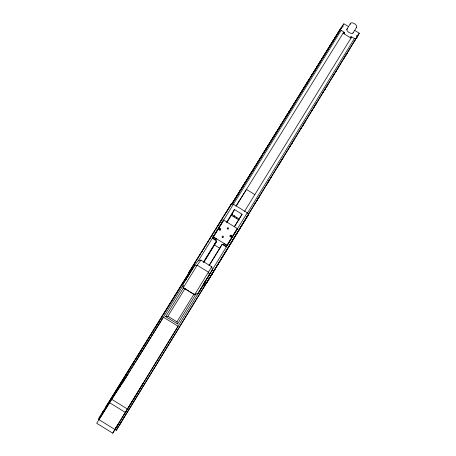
<?xml version="1.0" encoding="UTF-8"?>
<svg xmlns="http://www.w3.org/2000/svg" width="456" height="456" viewBox="0 0 456 456"><rect width="100%" height="100%" fill="white"/><g stroke="black" fill="none" stroke-linecap="round" stroke-linejoin="round"><path stroke-width="0.68" d="M350.436 23.359L346.668 29.674C347.404 32 350.282 33.727 352.682 33.351L353.098 32.678M186.447 277.561L187.017 276.119L105.387 407.658M99.972 418.209L100.554 417.189M99.123 419.805L98.234 419.121L189.964 271.16M189.821 273.6A10.762 1.265 31.8 0 0 188.716 272.625L231.494 203.615L233.426 204.271L247.255 212.764L248.737 214.206L206.334 283.461A10.767 1.265 31.5 0 0 204.094 282.709M262.713 154.538L262.531 154.806M112.763 433.177L127.52 409.078A169.176 0.826 -58.5 0 1 178.096 326.251L163.385 317.194A169.142 3.808 -58.2 0 1 111.669 399.296L96.718 423.299L112.763 433.177L114.798 429.552L116.331 430.293L358.131 35.14L359.282 33.197L354.608 30.341M127.982 374.028L127.674 374.422M222.123 244.33L219.798 248.269L214.388 244.946L216.526 240.888L212.325 238.306L212.507 237.918L215.671 239.862L216.133 238.967L212.946 237.012L213.106 236.681L227.293 245.402L227.099 245.71L223.913 243.749L223.394 244.61L226.558 246.553L226.324 246.913L222.123 244.33L208.939 265.768M274.159 136.087L273.896 136.481M231.494 203.615L188.716 272.625M222.517 221.861L222.733 221.428M223.246 220.402L223.816 220.174L237.536 228.695L227.293 245.402M288.597 112.541L289.588 110.802M241.007 189.628L241.486 188.733M123.376 418.762L123.929 417.685M296.588 99.938L296.36 100.286M250.732 173.958L251.108 173.246L250.811 173.69M116.331 430.293L117.175 428.703M184.013 287.975L188.727 290.945M319.565 62.649L320.574 60.882M231.813 214.474L234.452 209.549L242.073 214.223L239.178 219L231.813 214.474L232.623 213.208L226.763 222.876M329.112 47.521L328.924 47.8M286.87 115.704L287.519 114.536M239.041 192.797L238.864 193.099M309.396 79.304L308.934 80.17M262.342 155.239L262.058 155.718M115.892 428.041L117.739 424.792M319.662 62.854L320.334 61.651M276.051 133.038L276.553 132.206M231.089 215.164L233.922 216.902L234.68 215.545M286.687 115.619L287.206 114.655L286.938 115.072M307.065 83.152L306.763 83.67M328.542 48.547L328.223 49.083M239.052 220.054L236.219 218.316L236.841 217.261M336.477 70.612L335.884 71.461M127.606 374.684L127.834 374.29M298.48 96.889L298.937 96.125M209.361 274.905L212.428 269.69L211.749 266.754L200.965 260.12L198.041 260.843L194.359 265.677L183.027 283.94L183.181 287.833L194.552 294.832L198.132 293.231L209.361 274.905L208.466 272.158L197.186 265.221L194.359 265.677M313.905 107.337L313.506 108.106M339.087 31.179L339.264 30.865L338.415 32.119M207.793 277.436L210.626 272.62L210.022 273.549M290.261 146L289.309 147.51M189.913 291.675L194.649 294.587L194.872 294.228M354.346 41.422L354.928 40.441L354.152 41.741M356.501 37.797L357.059 36.845L356.392 37.973M286.619 115.733L277.231 130.855L278.177 129.185M309.516 79.093L309.806 78.609M331.01 44.449L331.404 43.804M198.132 293.231L207.052 278.394M253.331 169.638L252.823 170.612M264.822 151.118L265.124 150.622M284.812 119.044L284.51 119.535M123.85 415.074L129.709 405.424A175.708 0.861 -58.5 0 1 142.272 384.801L143.201 383.262L141.229 386.449M127.309 375.185L126.546 376.439M338.996 31.333L332.527 41.747L333.678 39.752M212.359 273.389L212.781 272.705M211.749 266.754L194.552 294.832M258.968 197.197L258.78 197.516L259.646 196.137M267.267 183.574L267.461 183.249L266.56 184.68M269.148 180.445L268.972 180.747L269.872 179.316M270.693 178.045L270.511 178.347L271.434 176.888M278.776 164.77L278.958 164.462L278.012 165.967M280.571 161.789L280.406 162.062M103.244 411.437L102.127 413.193L102.742 412.156M195.402 262.605L195.242 262.867L195.367 262.576M241.577 188.573L241.788 188.231M317.564 66.262L317.365 66.587M320.528 61.338L320.728 61.013M117.887 424.547L118.224 424M212.034 273.919L211.652 274.552L212.371 273.395M247.078 216.628L246.873 216.97L247.237 216.406M257.572 199.363L257.366 199.7L257.777 199.061M255.594 202.641L255.799 202.299L254.944 203.655M100.713 416.921L109.503 402.91M118.4 423.704L118.771 423.1M117.545 428.098L205.684 284.111M206.431 282.897L209.777 277.43M210.524 276.211L215.728 267.706M216.469 266.492L217.957 264.064M218.703 262.85L219.82 261.026M220.561 259.812L228 247.659M228.747 246.445L229.858 244.621M230.605 243.407L232.093 240.973M232.834 239.759L238.043 231.255M238.784 230.041L242.13 224.574M242.877 223.355L359.282 33.197M206.334 283.461L248.737 214.206M256.876 200.668L257.178 200.161L256.306 201.546M268.698 181.357L268.989 180.872L268.071 182.332M280.354 162.313L280.611 161.88M282.349 159.001L282.082 159.446L283.051 157.907M291.846 143.537L292.091 143.127M293.75 140.38L293.487 140.807L294.502 139.194M301.234 128.079L301.484 127.663L300.453 129.304M303.177 125.018L303.434 124.608L302.807 125.468M304.99 122.014L304.762 122.39L305.799 120.737M312.28 110.038L312.52 109.639L311.448 111.349M316.076 103.9L315.837 104.299L316.943 102.537M323.173 92.237L323.407 91.855L322.591 93.144M324.803 89.53L324.575 89.912L325.305 88.755M333.923 74.676L334.145 74.305L332.994 76.152M335.468 72.105L335.245 72.47L336.317 70.771M345.996 54.914L345.825 55.199M314.355 106.761L314.6 106.356L313.779 107.542M325.379 88.749L325.612 88.367L324.478 90.18M327.015 86.036L326.781 86.418L327.932 84.582M337.805 68.406L337.6 68.742L338.774 66.872M344.531 57.348L344.747 56.994L344.08 58.049M346.982 53.46L347.198 53.101L346.514 54.19M348.447 51.021L348.236 51.374L349.467 49.402M209.241 265.466L220.048 247.893M352.995 33.077L356.643 27.149M234.401 226.706L242.073 214.223M234.418 226.769L239.109 219.136M244.513 211.413L351.325 37.534L350.533 37.05L350.949 36.377L354.42 38.498L356.005 38.731L357.19 36.725L356.729 35.363L358.131 35.14M196.097 293.755L177.566 323.965L176.956 321.822L194.056 293.972M226.98 245.123L237.228 228.41M206.5 283.216L204.869 281.922L247.255 212.764M115.163 428.948L203.889 284.156L205.16 285.165M247.454 213.066L354.42 38.498M117.232 425.875L115.887 428.053M343.55 58.904L344.018 58.14M303.821 123.85L303.308 124.682M314.834 105.86L314.315 106.698M322.295 93.628L322.495 93.303M325.698 88.116L325.396 88.606M335.297 72.498L335.833 71.638M345.979 55.056L346.281 54.56M346.987 53.335L346.372 54.412M258.233 198.326L257.845 198.958M279.665 163.385L281.346 160.575M291.105 144.7L292.661 142.084M302.379 126.278L302.898 125.44M247.693 215.665L247.386 216.172M120.726 422.991C122.664 419.856 118.68 426.326 120.618 423.197M242.98 185.905L242.17 187.353L252.424 170.709L252.117 171.182M254.881 166.731L254.038 168.235L264.184 151.762L263.887 152.213M266.612 147.829L265.711 149.414L275.777 133.078L275.492 133.511M300.84 92.671L299.803 94.477L309.601 78.563L309.362 78.939M311.932 74.79L310.861 76.659L311.1 76.294M322.882 57.154L321.793 59.029L331.398 43.44L331.176 43.787M341.077 28.363L341.276 28.044L333.781 40.151M233.922 216.902L236.219 218.316M351.325 37.534L350.989 38.076L343.06 33.225L343.414 32.695L344.206 33.18L344.639 32.518L341.168 30.398L340.267 29.11L341.59 27.183L343.049 26.995L342.638 25.673L343.921 23.809L348.589 26.665M246.325 217.78L246.04 218.236M183.181 287.833L197.186 265.221L200.965 260.12M177.566 323.965L165.665 316.635L183.574 287.713M165.665 316.635L167.893 316.242L185.079 288.448M236.755 205.149L343.414 32.695M215.671 239.862L216.4 238.682M226.752 222.004L234.452 209.549M343.892 33.727L344.639 32.518M203.661 261.71L216.526 240.888M203.593 262.451L216.532 241.498M203.803 262.194L216.554 241.572M204.869 281.922L205.707 280.571M191.087 269.353L192.204 267.552M193.327 265.745L194.444 263.944M195.191 262.741L195.937 261.533M197.431 259.128L198.178 257.925M199.3 256.124L200.418 254.317M201.541 252.51L202.658 250.709M203.404 249.506L204.151 248.303M205.645 245.892L206.391 244.69M207.514 242.888L208.631 241.081M209.754 239.28L210.871 237.473M211.618 236.271L212.365 235.068M213.858 232.663L214.605 231.46M215.728 229.653L216.845 227.846M217.968 226.045L219.085 224.238M220.208 222.431L221.325 220.63M222.072 219.427L222.819 218.225M224.312 215.813L225.059 214.611M226.182 212.809L227.299 211.003M228.422 209.201L229.539 207.394M230.32 206.283L231.067 205.069M231.654 204.163L340.267 29.11M231.961 203.832L240.5 189.924L240.181 190.42M311.465 75.707L319.468 62.814M232.001 203.798L341.59 27.183M231.922 204.1L250.087 174.853M250.315 174.466L264.201 152.087M264.947 150.873L302.966 89.632M303.229 89.182L319.365 63.173M320.118 61.965L342.638 25.673M99.864 417.177L100.616 415.969M102.115 413.546L102.868 412.338M103.991 410.52L104.743 409.311M106.248 406.889L107.77 404.369M108.499 403.258L111.515 398.333M112.626 396.6L113.766 394.708M114.883 392.969L116.012 391.088M116.759 389.943L118.258 387.463M119.01 386.255L120.509 383.838M121.256 382.635L124.254 377.802M125.394 376.029L126.5 374.176M127.252 372.974L128.752 370.557M129.527 369.371L130.997 366.932M131.75 365.723L134.782 360.895M135.871 359.083L137.034 357.265M137.74 356.062L139.285 353.634M139.992 352.442L141.542 350.003M142.238 348.817L143.041 347.58M144.113 345.796L145.293 343.949M146.359 342.177L147.55 340.318M148.234 339.156L149.802 336.688M150.48 335.53L151.677 333.661M152.726 331.911L153.928 330.03M154.601 328.89L156.186 326.399M156.847 325.27L158.437 322.768M158.722 322.25L159.845 320.437M160.968 318.624L162.194 316.72M163.22 315.005L164.445 313.09M165.089 311.984L166.696 309.453M167.341 308.359L168.948 305.822M169.21 305.343L171.205 302.191M171.462 301.718L173.457 298.56M173.707 298.093L178.581 290.244M178.712 290.09L179.464 288.882M179.704 288.431L181.716 285.251M181.95 284.812L183.967 281.62M184.195 281.187L186.225 277.989M186.971 276.775L187.724 275.566M232.03 204.151L233.158 202.339M233.466 201.814L239.166 192.654M240.289 190.842L241.418 189.023M241.686 188.562L243.669 185.392M243.931 184.942L247.426 179.339M248.047 178.313L250.287 174.694M250.806 173.896L251.929 172.077M253 170.322L256.061 165.42M256.688 164.377L258.313 161.789M258.535 161.407L262.445 155.131M263.568 153.319L264.32 152.11M264.89 151.158L267.438 147.049M267.7 146.661L271.075 141.189M271.804 140.015L273.332 137.581M274.084 136.373L275.584 133.95M275.897 133.414L277.835 130.319M278.149 129.795L281.591 124.271M282.264 123.154L283.843 120.64M284.971 118.822L286.1 117.01M286.847 115.795L291.179 108.79M291.355 108.534L294.872 102.839M295.482 101.876L296.611 100.064M297.739 98.245L298.908 96.33M299.615 95.218L302.619 90.379M303.286 89.279L304.87 86.748M305.11 86.338L307.127 83.117M308.25 81.299L309.812 78.757M310.502 77.668L311.248 76.437M312.332 74.698L313.506 72.829M313.768 72.379L316.646 67.744M316.886 67.38L318.014 65.567M318.767 64.353L320.266 61.936M320.608 61.36L321.771 59.514M322.831 57.775L324.022 55.883M324.683 54.783L326.274 52.252M326.912 51.197L328.525 48.621M329.654 46.803L333.045 41.308M342.046 26.836L343.921 23.809M212.946 237.012L223.429 220.031M119.438 387.908L120.549 386.112M121.296 384.915L122.037 383.718M123.148 381.917L124.266 380.122M125.377 378.326L126.118 377.129M122.704 382.818L123.821 381.011M124.944 379.204L126.061 377.397M127.184 375.59L128.301 373.789M129.048 372.58L130.541 370.175M131.288 368.972L132.405 367.165M133.152 365.957L134.645 363.552M135.392 362.349L183.078 285.427M198.343 260.86L341.168 30.398M213.493 236.835L223.816 220.174M320.34 61.246L320.551 60.916M340.814 28.637L341.008 28.329M298.224 96.883L298.48 96.49L288.637 112.489M307.361 82.553L307.572 82.217M239.024 192.688L239.212 192.392M241.309 189.16L241.127 189.457M235.923 206.14L246.451 189.44L254.853 194.598M102.925 411.865L103.255 411.34M236.436 230.417L236.698 230.006M237.314 229.043L237.536 228.695M109.885 402.317L113.698 396.372M127.384 374.86L127.036 375.408A175.674 3.961 -58.2 0 1 114.074 395.774M211.362 271.326L212.428 269.69M245.134 219.735L245.687 218.891M246.382 217.82L246.81 217.17M232.771 239.936L233.17 239.332M208.637 279.363L208.922 278.947M203.342 287.958L204.214 286.693M188.516 275.726L185.791 279.613L194.541 266.008M183.027 283.94L186.253 279.328M346.777 29.275L347.614 28.893M188.83 272.346L190.072 272.916M187.94 274.569L188.909 275.019M167.893 316.242L176.956 321.822M111.669 399.296L127.52 409.078M109.457 402.619L125.457 412.492M98.906 419.623L115.003 429.563M350.396 24.396A3.637 1.818 31.6 0 1 354.067 23.45A3.637 1.818 31.6 0 1 356.29 27.485M189.371 274.666A10.762 1.265 31.8 0 1 188.1 274.17M205.399 284.812A10.767 1.265 31.5 0 1 204.003 283.512M230.063 235.775A0.826 0.815 32.5 0 1 231.226 235.815A0.826 0.815 32.5 0 1 231.203 236.972M230.08 236.476A0.821 0.809 32.6 0 1 230.782 236.903M222.283 237.428A0.701 0.69 29 0 1 222.699 237.764M219.017 229.824A0.821 0.809 25.8 0 1 219.803 230.063M218.874 229.624A0.826 0.815 25.9 0 1 219.929 228.878A0.826 0.815 25.9 0 1 220.402 230.092M230.075 236.168A0.832 0.815 32.5 0 0 231.454 236.578A0.832 0.815 32.5 0 0 231.106 235.193A0.832 0.815 32.5 0 0 230.075 236.168M222.197 237.114A0.707 0.695 29.1 0 0 223.423 237.16A0.707 0.695 29.1 0 0 222.836 236.088A0.707 0.695 29.1 0 0 222.197 237.114M227.344 228.769A0.707 0.69 29.3 0 0 228.564 228.815A0.707 0.69 29.3 0 0 227.977 227.749A0.707 0.69 29.3 0 0 227.344 228.769M219.182 229.624A0.832 0.815 25.9 0 0 220.618 229.676A0.832 0.815 25.9 0 0 219.929 228.422A0.832 0.815 25.9 0 0 219.182 229.624"/></g></svg>
